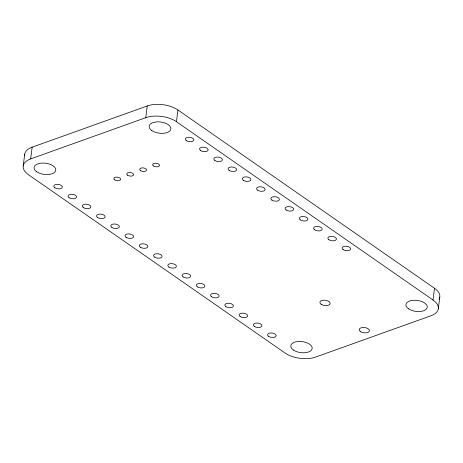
<?xml version="1.0" encoding="UTF-8"?>
<svg xmlns="http://www.w3.org/2000/svg" width="463" height="463" viewBox="0 0 463 463"><rect width="100%" height="100%" fill="white"/><g stroke="black" fill="none" stroke-linecap="round" stroke-linejoin="round"><path stroke-width="0.69" d="M23.202 165.986L24.707 154.26M434.531 288.287L433.027 300.012A21.888 11.274 7.3 0 1 430.845 315.807L315.754 357.031A21.888 11.274 7.3 0 1 285.058 353.014L28.469 174.713A21.888 11.274 7.3 0 1 30.656 158.919L32.155 147.193L147.246 105.969A21.888 11.274 7.3 0 1 177.942 109.986L434.531 288.287A21.888 11.274 7.3 0 1 439.647 297.738M30.656 158.919L145.747 117.695L147.246 105.969M433.027 300.012L176.444 121.711L177.942 109.986M438.293 308.74L439.798 297.014M24.689 155.742A21.888 11.274 7.3 0 1 32.155 147.193M439.41 298.45A21.888 11.274 7.3 0 1 439.074 299.139M145.747 117.695A21.888 11.274 7.3 0 1 176.444 121.711M127.603 175.234A3.449 1.777 7.3 0 0 133.431 175.193A3.449 1.777 7.3 0 0 129.547 172.491A3.449 1.777 7.3 0 0 127.603 175.234M140.549 170.592A3.449 1.777 7.3 0 0 146.377 170.552A3.449 1.777 7.3 0 0 142.488 167.855A3.449 1.777 7.3 0 0 140.549 170.592M214.878 160.482A4.312 2.217 7.3 0 0 222.165 160.435A4.312 2.217 7.3 0 0 217.303 157.055A4.312 2.217 7.3 0 0 214.878 160.482M229.133 170.39A4.312 2.217 7.3 0 0 236.419 170.338A4.312 2.217 7.3 0 0 231.558 166.964A4.312 2.217 7.3 0 0 229.133 170.39M243.388 180.298A4.312 2.217 7.3 0 0 250.674 180.246A4.312 2.217 7.3 0 0 245.812 176.866A4.312 2.217 7.3 0 0 243.388 180.298M257.642 190.2A4.312 2.217 7.3 0 0 264.929 190.148A4.312 2.217 7.3 0 0 260.067 186.774A4.312 2.217 7.3 0 0 257.642 190.2M271.897 200.109A4.312 2.217 7.3 0 0 279.183 200.057A4.312 2.217 7.3 0 0 274.322 196.677A4.312 2.217 7.3 0 0 271.897 200.109M286.151 210.011A4.312 2.217 7.3 0 0 293.438 209.965A4.312 2.217 7.3 0 0 288.576 206.585A4.312 2.217 7.3 0 0 286.151 210.011M300.406 219.919A4.312 2.217 7.3 0 0 307.692 219.867A4.312 2.217 7.3 0 0 302.831 216.487A4.312 2.217 7.3 0 0 300.406 219.919M314.661 229.822A4.312 2.217 7.3 0 0 321.947 229.775A4.312 2.217 7.3 0 0 317.086 226.395A4.312 2.217 7.3 0 0 314.661 229.822M328.915 239.73A4.312 2.217 7.3 0 0 336.202 239.678A4.312 2.217 7.3 0 0 331.34 236.304A4.312 2.217 7.3 0 0 328.915 239.73M343.17 249.632A4.312 2.217 7.3 0 0 350.456 249.586A4.312 2.217 7.3 0 0 345.595 246.206A4.312 2.217 7.3 0 0 343.17 249.632M408.499 308.798A10.771 5.55 7.3 0 0 426.707 308.671A10.771 5.55 7.3 0 0 414.559 300.232A10.771 5.55 7.3 0 0 408.499 308.798M293.403 350.022A10.771 5.55 7.3 0 0 311.616 349.895A10.771 5.55 7.3 0 0 299.468 341.451A10.771 5.55 7.3 0 0 293.403 350.022M36.687 171.767A10.944 5.637 7.3 0 0 55.195 171.64A10.944 5.637 7.3 0 0 42.851 163.063A10.944 5.637 7.3 0 0 36.687 171.767M153.496 165.957A3.449 1.777 7.3 0 0 159.324 165.916A3.449 1.777 7.3 0 0 155.435 163.213A3.449 1.777 7.3 0 0 153.496 165.957M151.783 130.543A10.944 5.637 7.3 0 0 170.286 130.416A10.944 5.637 7.3 0 0 157.941 121.838A10.944 5.637 7.3 0 0 151.783 130.543M360.434 331.572A5.168 2.662 7.3 0 0 369.173 331.508A5.168 2.662 7.3 0 0 363.345 327.457A5.168 2.662 7.3 0 0 360.434 331.572M321.148 304.272A5.168 2.662 7.3 0 0 329.893 304.208A5.168 2.662 7.3 0 0 324.059 300.157A5.168 2.662 7.3 0 0 321.148 304.272M114.656 179.87A3.449 1.777 7.3 0 0 120.484 179.829A3.449 1.777 7.3 0 0 116.601 177.126A3.449 1.777 7.3 0 0 114.656 179.87M268.656 336.37A4.312 2.217 7.3 0 0 275.942 336.317A4.312 2.217 7.3 0 0 271.081 332.943A4.312 2.217 7.3 0 0 268.656 336.37M254.401 326.461A4.312 2.217 7.3 0 0 261.688 326.415A4.312 2.217 7.3 0 0 256.826 323.035A4.312 2.217 7.3 0 0 254.401 326.461M240.147 316.559A4.312 2.217 7.3 0 0 247.433 316.507A4.312 2.217 7.3 0 0 242.571 313.133A4.312 2.217 7.3 0 0 240.147 316.559M225.892 306.651A4.312 2.217 7.3 0 0 233.178 306.604A4.312 2.217 7.3 0 0 228.317 303.224A4.312 2.217 7.3 0 0 225.892 306.651M211.637 296.748A4.312 2.217 7.3 0 0 218.924 296.696A4.312 2.217 7.3 0 0 214.062 293.322A4.312 2.217 7.3 0 0 211.637 296.748M197.383 286.84A4.312 2.217 7.3 0 0 204.669 286.794A4.312 2.217 7.3 0 0 199.808 283.414A4.312 2.217 7.3 0 0 197.383 286.84M183.128 276.938A4.312 2.217 7.3 0 0 190.415 276.886A4.312 2.217 7.3 0 0 185.553 273.506A4.312 2.217 7.3 0 0 183.128 276.938M168.873 267.029A4.312 2.217 7.3 0 0 176.16 266.983A4.312 2.217 7.3 0 0 171.298 263.603A4.312 2.217 7.3 0 0 168.873 267.029M154.619 257.127A4.312 2.217 7.3 0 0 161.905 257.075A4.312 2.217 7.3 0 0 157.044 253.695A4.312 2.217 7.3 0 0 154.619 257.127M140.364 247.219A4.312 2.217 7.3 0 0 147.651 247.167A4.312 2.217 7.3 0 0 142.789 243.793A4.312 2.217 7.3 0 0 140.364 247.219M126.11 237.316A4.312 2.217 7.3 0 0 133.396 237.264A4.312 2.217 7.3 0 0 128.535 233.884A4.312 2.217 7.3 0 0 126.11 237.316M111.855 227.408A4.312 2.217 7.3 0 0 119.141 227.356A4.312 2.217 7.3 0 0 114.28 223.982A4.312 2.217 7.3 0 0 111.855 227.408M97.6 217.5A4.312 2.217 7.3 0 0 104.887 217.454A4.312 2.217 7.3 0 0 100.025 214.074A4.312 2.217 7.3 0 0 97.6 217.5M83.346 207.598A4.312 2.217 7.3 0 0 90.632 207.546A4.312 2.217 7.3 0 0 85.771 204.171A4.312 2.217 7.3 0 0 83.346 207.598M69.091 197.689A4.312 2.217 7.3 0 0 76.378 197.643A4.312 2.217 7.3 0 0 71.516 194.263A4.312 2.217 7.3 0 0 69.091 197.689M54.837 187.787A4.312 2.217 7.3 0 0 62.117 187.735A4.312 2.217 7.3 0 0 57.262 184.361A4.312 2.217 7.3 0 0 54.837 187.787M186.369 140.671A4.312 2.217 7.3 0 0 193.656 140.625A4.312 2.217 7.3 0 0 188.794 137.245A4.312 2.217 7.3 0 0 186.369 140.671M200.624 150.579A4.312 2.217 7.3 0 0 207.91 150.527A4.312 2.217 7.3 0 0 203.049 147.153A4.312 2.217 7.3 0 0 200.624 150.579"/></g></svg>
